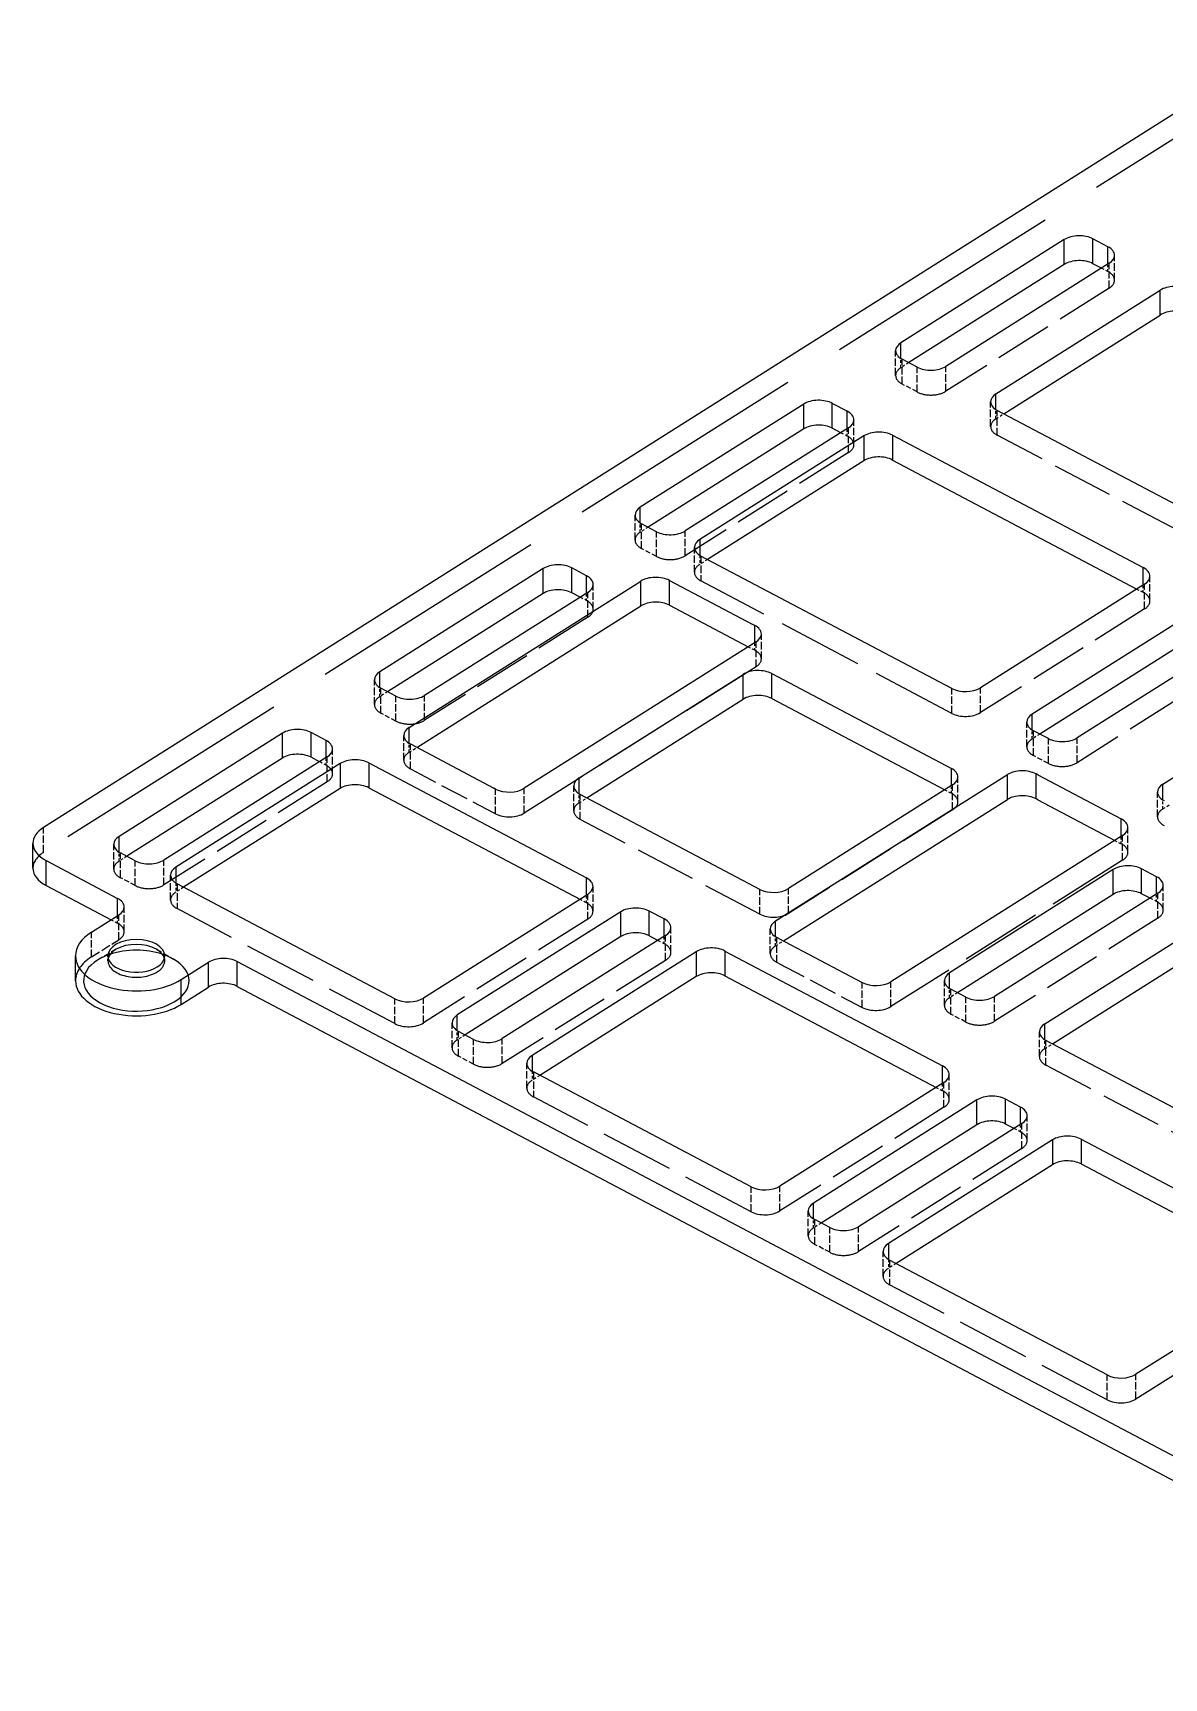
# Model space of a CAD drawing. Extents: x 440 to 1086, y 366 to 680.
# Drawn here: x 794.4 to 850.2, y 598.1 to 679.2 of the extents above; entities that cross this region are included whole.
import ezdxf

# ---------------------------------------------------------------- set-up
doc = ezdxf.new("R2010")
doc.units = 0
doc.linetypes.add('DASHED', pattern=[15, 12, -3])
doc.layers.get('0').update_dxf_attribs({"linetype": 'CONTINUOUS'})

msp = doc.modelspace()

# ---------------------------------------------------------------- linework, layer by layer
at = {"color": 7}
for p, q in [((857.004639, 679.206238), (794.915649, 640.009644)), ((804.469116, 633.400513), (869.407227, 599.112305)), ((804.469116, 632.175781), (869.088745, 598.055725))]:
    msp.add_line(p, q, dxfattribs=at)
at = {"color": 2, "linetype": 'DASHED'}
msp.add_line((857.004639, 677.981445), (794.915649, 638.784912), dxfattribs=at)
at = {"color": 7, "ltscale": 0.238245}
for p, q in [((845.268677, 669.011902), (837.210327, 663.924683)), ((847.482483, 667.842957), (839.424133, 662.755737)), ((834.62616, 659.726807), (826.56781, 654.639587)), ((819.55603, 652.779541), (811.497681, 647.692322)), ((821.769836, 651.610657), (813.711487, 646.523438)), ((851.74115, 650.689575), (843.6828, 645.602356)), ((806.699646, 644.663391), (798.641296, 639.576172)), ((808.913452, 643.494446), (800.855103, 638.407227)), ((847.671204, 637.934326), (839.612854, 632.847107)), ((849.88501, 636.765381), (841.82666, 631.678162)), ((823.385681, 635.8526), (815.327332, 630.765381)), ((825.599487, 634.683716), (817.541138, 629.596497)), ((840.957703, 626.574341), (832.899353, 621.487122))]:
    msp.add_line(p, q, dxfattribs=at)
at = {"color": 7, "ltscale": 0.030618}
for p, q in [((845.268677, 667.78717), (845.268677, 669.011902)), ((846.681519, 667.823547), (846.681519, 669.048279)), ((849.996277, 665.290894), (849.996277, 666.515625)), ((832.412354, 659.670959), (832.412354, 660.895691)), ((833.825195, 659.707397), (833.825195, 660.932129)), ((835.382751, 659.327332), (835.382751, 658.1026)), ((836.795532, 659.363708), (836.795532, 658.138977)), ((819.55603, 651.55481), (819.55603, 652.779541)), ((824.380676, 650.939514), (824.380676, 652.164246)), ((825.793518, 650.975891), (825.793518, 652.200623)), ((830.841431, 646.378357), (830.841431, 647.603088)), ((829.42865, 646.341919), (829.42865, 647.56665)), ((808.112488, 643.475037), (808.112488, 644.699768)), ((809.543335, 643.161865), (809.543335, 641.937134)), ((810.956116, 643.198303), (810.956116, 641.973572)), ((842.459595, 641.393555), (842.459595, 642.618286)), ((843.872437, 641.429993), (843.872437, 642.654724)), ((849.084045, 636.745972), (849.084045, 637.970703)), ((823.385681, 634.627869), (823.385681, 635.8526)), ((827.115356, 633.883606), (827.115356, 632.658875)), ((803.056335, 632.139343), (803.056335, 633.364075)), ((804.469116, 632.175781), (804.469116, 633.400513)), ((840.957703, 625.349609), (840.957703, 626.574341)), ((842.370544, 625.385986), (842.370544, 626.610718)), ((844.687439, 624.605286), (844.687439, 623.380554)), ((846.100281, 624.641724), (846.100281, 623.416992))]:
    msp.add_line(p, q, dxfattribs=at)
at = {"color": 7, "ltscale": 0.020862}
for p, q in [((847.419434, 668.65863), (846.681519, 669.048279)), ((838.011353, 662.71936), (837.273438, 663.109009)), ((834.56311, 660.54248), (833.825195, 660.932129)), ((825.155029, 654.60321), (824.417053, 654.992798)), ((812.298645, 646.487), (811.56073, 646.876648)), ((808.850403, 644.31012), (808.112488, 644.699768)), ((844.483826, 644.397034), (843.745911, 644.786682)), ((849.82196, 637.581055), (849.084045, 637.970703)), ((816.128296, 629.560059), (815.390381, 629.949707))]:
    msp.add_line(p, q, dxfattribs=at)
at = {"color": 7, "ltscale": 0.021387}
for p, q in [((847.419434, 667.803162), (847.419434, 668.65863)), ((834.56311, 659.687012), (834.56311, 660.54248)), ((829.999023, 649.124573), (829.999023, 649.980042)), ((808.850403, 643.454651), (808.850403, 644.31012)), ((839.697327, 642.071594), (839.697327, 642.927063)), ((848.078491, 639.578369), (848.078491, 640.433838)), ((821.694824, 636.672607), (821.694824, 637.528076)), ((849.82196, 636.725586), (849.82196, 637.581055)), ((798.565674, 635.662109), (798.565674, 636.517578)), ((839.266846, 627.394348), (839.266846, 628.249817))]:
    msp.add_line(p, q, dxfattribs=at)
at = {"color": 2, "linetype": 'DASHED', "ltscale": 0.030618}
for p, q in [((847.744568, 667.007813), (847.744568, 668.232544)), ((847.482483, 666.618225), (847.482483, 667.842957)), ((836.948303, 662.310364), (836.948303, 663.535095)), ((837.273438, 661.884277), (837.273438, 663.109009)), ((838.011353, 661.494629), (838.011353, 662.71936)), ((839.424133, 661.531006), (839.424133, 662.755737)), ((841.635254, 659.788513), (841.635254, 661.013245)), ((841.960388, 659.362366), (841.960388, 660.587097)), ((834.62616, 658.502075), (834.62616, 659.726807)), ((824.091919, 654.194214), (824.091919, 655.418945)), ((824.417053, 653.768066), (824.417053, 654.992798)), ((826.56781, 653.414856), (826.56781, 654.639587)), ((827.021729, 652.600159), (827.021729, 653.82489)), ((827.346802, 653.398804), (827.346802, 652.174072)), ((822.03186, 650.775452), (822.03186, 652.000183)), ((849.227844, 650.792175), (849.227844, 652.016907)), ((849.489868, 651.181763), (849.489868, 652.406494)), ((830.062134, 647.939636), (830.062134, 649.164368)), ((811.56073, 645.651917), (811.56073, 646.876648)), ((839.716064, 645.642944), (839.716064, 646.867676)), ((841.128845, 645.679321), (841.128845, 646.904053)), ((812.298645, 645.262268), (812.298645, 646.487)), ((813.711487, 645.298706), (813.711487, 646.523438)), ((843.420776, 643.988037), (843.420776, 645.212769)), ((812.686279, 643.332703), (812.686279, 644.557434)), ((843.745911, 643.561951), (843.745911, 644.786682)), ((844.483826, 643.172302), (844.483826, 644.397034)), ((809.175537, 642.659302), (809.175537, 643.884033)), ((813.011414, 642.906616), (813.011414, 644.131348)), ((808.913452, 642.269714), (808.913452, 643.494446)), ((817.21698, 640.686035), (817.21698, 641.910767)), ((818.629761, 640.722412), (818.629761, 641.947144)), ((821.067505, 640.839478), (821.067505, 642.064209)), ((839.760376, 640.886658), (839.760376, 642.111389)), ((840.0224, 641.276245), (840.0224, 642.500977)), ((821.392639, 640.41333), (821.392639, 641.638062)), ((794.915649, 638.784912), (794.915649, 640.009644)), ((848.141541, 638.393433), (848.141541, 639.618164)), ((848.403625, 638.78302), (848.403625, 640.007751)), ((798.379272, 637.961853), (798.379272, 639.186584)), ((799.442322, 637.146118), (799.442322, 638.37085)), ((800.855103, 637.182495), (800.855103, 638.407227)), ((801.18219, 636.434692), (801.18219, 637.659424)), ((801.507324, 637.233276), (801.507324, 636.008545)), ((822.019958, 635.877258), (822.019958, 637.10199)), ((850.147095, 635.930237), (850.147095, 637.154968)), ((821.757874, 635.487671), (821.757874, 636.712402)), ((830.248535, 635.737366), (830.248535, 636.962097)), ((831.661316, 635.773743), (831.661316, 636.998474)), ((849.88501, 635.540649), (849.88501, 636.765381)), ((798.628723, 634.477173), (798.628723, 635.701904)), ((798.890808, 634.86676), (798.890808, 636.091492)), ((825.861572, 633.848511), (825.861572, 635.073242)), ((830.765198, 633.786804), (830.765198, 635.011536)), ((835.296387, 631.139832), (835.296387, 632.364563)), ((839.350769, 631.232788), (839.350769, 632.45752)), ((812.246033, 630.338379), (812.246033, 631.56311)), ((813.658875, 630.374756), (813.658875, 631.599487)), ((840.413879, 630.417053), (840.413879, 631.641785)), ((841.82666, 630.45343), (841.82666, 631.678162)), ((815.390381, 628.724976), (815.390381, 629.949707)), ((816.128296, 628.335327), (816.128296, 629.560059)), ((844.362976, 628.284729), (844.362976, 629.50946)), ((819.079346, 627.955017), (819.079346, 626.730286)), ((839.329895, 626.209412), (839.329895, 627.434143)), ((839.59198, 626.598999), (839.59198, 627.82373)), ((843.433594, 624.570251), (843.433594, 625.794983)), ((843.171509, 624.180664), (843.171509, 625.405396)), ((829.818054, 621.06012), (829.818054, 622.284851)), ((831.230896, 621.096497), (831.230896, 622.321228)), ((832.637268, 619.872803), (832.637268, 621.097534)), ((832.962402, 619.446716), (832.962402, 620.671448)), ((833.700378, 619.057068), (833.700378, 620.281799)), ((836.651489, 618.676697), (836.651489, 617.451965)), ((848.802795, 611.818298), (848.802795, 613.04303))]:
    msp.add_line(p, q, dxfattribs=at)
at = {"color": 7, "ltscale": 0.226964}
msp.add_line((845.268677, 667.78717), (837.591919, 662.940796), dxfattribs=at)
at = {"color": 7, "ltscale": 0.011857}
for p, q in [((847.100952, 667.602112), (846.681519, 667.823547)), ((834.244568, 659.485901), (833.825195, 659.707397)), ((821.388245, 651.369751), (820.968811, 651.591187)), ((808.53186, 643.25354), (808.112488, 643.475037)), ((825.217896, 634.44281), (824.798462, 634.664246))]:
    msp.add_line(p, q, dxfattribs=at)
at = {"color": 2, "linetype": 'DASHED', "ltscale": 0.009004}
for p, q in [((847.419434, 667.433899), (847.100952, 667.602112)), ((847.76001, 639.377319), (848.078491, 639.209106)), ((821.376343, 636.471558), (821.694824, 636.303345)), ((798.247192, 635.46106), (798.565674, 635.292847)), ((838.948364, 627.193298), (839.266846, 627.025085))]:
    msp.add_line(p, q, dxfattribs=at)
at = {"color": 2, "linetype": 'DASHED', "ltscale": 0.009232}
for p, q in [((847.419434, 667.433899), (847.419434, 667.803162)), ((834.56311, 659.317749), (834.56311, 659.687012)), ((849.164795, 651.607849), (849.164795, 651.977112)), ((829.999023, 648.75531), (829.999023, 649.124573)), ((808.850403, 643.085388), (808.850403, 643.454651)), ((839.697327, 641.702332), (839.697327, 642.071594)), ((848.078491, 639.209106), (848.078491, 639.578369)), ((821.694824, 636.303345), (821.694824, 636.672607)), ((849.82196, 636.356323), (849.82196, 636.725586)), ((798.565674, 635.292847), (798.565674, 635.662109)), ((839.266846, 627.025085), (839.266846, 627.394348)), ((843.108459, 624.996338), (843.108459, 625.365601))]:
    msp.add_line(p, q, dxfattribs=at)
at = {"color": 2, "linetype": 'DASHED', "ltscale": 0.238245}
for p, q in [((847.482483, 666.618225), (839.424133, 661.531006)), ((834.62616, 658.502075), (826.56781, 653.414856)), ((853.954956, 648.295898), (845.896606, 643.208679)), ((808.913452, 642.269714), (800.855103, 637.182495)), ((849.88501, 635.540649), (841.82666, 630.45343)), ((825.599487, 633.458923), (817.541138, 628.371704)), ((843.171509, 624.180664), (835.113159, 619.093445))]:
    msp.add_line(p, q, dxfattribs=at)
at = {"color": 7, "ltscale": 0.239444}
msp.add_line((841.897339, 661.402832), (849.996277, 666.515625), dxfattribs=at)
at = {"color": 7, "ltscale": 0.228163}
msp.add_line((842.278931, 660.418945), (849.996277, 665.290894), dxfattribs=at)
at = {"color": 7, "ltscale": 0.019482}
for p, q in [((837.210327, 663.145386), (837.210327, 663.924683)), ((841.897339, 660.623535), (841.897339, 661.402832)), ((824.354004, 655.029236), (824.354004, 655.808533)), ((827.283752, 654.214478), (827.283752, 653.435181)), ((843.6828, 644.823059), (843.6828, 645.602356)), ((812.948364, 644.167725), (812.948364, 644.947021)), ((821.32959, 641.6745), (821.32959, 642.453796)), ((798.641296, 638.796875), (798.641296, 639.576172)), ((831.027283, 634.621826), (831.027283, 635.401123)), ((839.612854, 632.06781), (839.612854, 632.847107)), ((815.327332, 629.986084), (815.327332, 630.765381)), ((844.299927, 629.545837), (844.299927, 630.325134)), ((832.899353, 620.707825), (832.899353, 621.487122))]:
    msp.add_line(p, q, dxfattribs=at)
at = {"color": 2, "linetype": 'DASHED', "ltscale": 0.011136}
for p, q in [((837.210327, 662.699951), (837.210327, 663.145386)), ((827.283752, 653.435181), (827.283752, 652.989746)), ((843.6828, 644.377625), (843.6828, 644.823059)), ((812.948364, 643.72229), (812.948364, 644.167725)), ((798.641296, 638.35144), (798.641296, 638.796875)), ((831.027283, 634.176392), (831.027283, 634.621826)), ((839.612854, 631.622375), (839.612854, 632.06781)), ((815.327332, 629.540649), (815.327332, 629.986084)), ((844.299927, 629.100403), (844.299927, 629.545837)), ((832.899353, 620.26239), (832.899353, 620.707825))]:
    msp.add_line(p, q, dxfattribs=at)
at = {"color": 2, "linetype": 'DASHED', "ltscale": 0.011281}
for p, q in [((837.591919, 662.940796), (837.210327, 662.699951)), ((827.665344, 653.230591), (827.283752, 652.989746)), ((799.022888, 638.592285), (798.641296, 638.35144)), ((839.994446, 631.86322), (839.612854, 631.622375)), ((844.299927, 629.100403), (844.681458, 629.341309)), ((836.969971, 618.508545), (836.58844, 618.267639))]:
    msp.add_line(p, q, dxfattribs=at)
at = {"color": 2, "linetype": 'DASHED', "ltscale": 0.020862}
for p, q in [((838.011353, 661.494629), (837.273438, 661.884277)), ((812.298645, 645.262268), (811.56073, 645.651917)), ((844.483826, 643.172302), (843.745911, 643.561951)), ((799.442322, 637.146118), (798.704346, 637.535706)), ((840.413879, 630.417053), (839.675903, 630.806641)), ((816.128296, 628.335327), (815.390381, 628.724976))]:
    msp.add_line(p, q, dxfattribs=at)
at = {"color": 7, "ltscale": 0.238244}
for p, q in [((832.412354, 660.895691), (824.354004, 655.808533)), ((853.954956, 649.52063), (845.896606, 644.433472)), ((843.171509, 625.405396), (835.113159, 620.318237))]:
    msp.add_line(p, q, dxfattribs=at)
at = {"color": 2, "linetype": 'DASHED', "ltscale": 0.011137}
for p, q in [((841.897339, 660.17804), (841.897339, 660.623535)), ((824.354004, 654.58374), (824.354004, 655.029236)), ((811.497681, 646.46759), (811.497681, 646.913086)), ((821.32959, 641.229004), (821.32959, 641.6745)), ((850.127502, 640.927917), (850.127502, 641.373413)), ((801.444275, 637.269714), (801.444275, 636.824219)), ((819.016296, 627.991455), (819.016296, 627.545959)), ((836.58844, 618.713135), (836.58844, 618.267639))]:
    msp.add_line(p, q, dxfattribs=at)
at = {"color": 7, "ltscale": 0.250333}
msp.add_line((850.815186, 655.911682), (841.960388, 660.587097), dxfattribs=at)
at = {"color": 2, "linetype": 'DASHED', "ltscale": 0.03062}
for p, q in [((834.888245, 658.891602), (834.888245, 660.116394)), ((825.155029, 653.378418), (825.155029, 654.60321)), ((821.769836, 650.385864), (821.769836, 651.610657)), ((830.324158, 648.329163), (830.324158, 649.553955)), ((811.235596, 646.078003), (811.235596, 647.302795)), ((845.896606, 643.208679), (845.896606, 644.433472)), ((849.865417, 640.53833), (849.865417, 641.763123)), ((798.704346, 637.535706), (798.704346, 638.760498)), ((797.278992, 633.625061), (797.278992, 634.849854)), ((825.599487, 633.458923), (825.599487, 634.683716)), ((831.090332, 633.360657), (831.090332, 634.585449)), ((836.709229, 631.176208), (836.709229, 632.401001)), ((839.675903, 630.806641), (839.675903, 632.031433)), ((815.065247, 629.151062), (815.065247, 630.375854)), ((844.037842, 628.710815), (844.037842, 629.935608)), ((817.541138, 628.371704), (817.541138, 629.596497)), ((818.754211, 627.156372), (818.754211, 628.381165)), ((835.113159, 619.093445), (835.113159, 620.318237)), ((836.326355, 617.878052), (836.326355, 619.102844)), ((847.390015, 611.78186), (847.390015, 613.006653))]:
    msp.add_line(p, q, dxfattribs=at)
at = {"color": 2, "linetype": 'DASHED', "ltscale": 0.011282}
for p, q in [((841.897339, 660.17804), (842.278931, 660.418945)), ((824.735596, 654.824646), (824.354004, 654.58374)), ((811.879272, 646.708496), (811.497681, 646.46759)), ((844.064392, 644.61853), (843.6828, 644.377625)), ((821.32959, 641.229004), (821.711182, 641.46991)), ((850.127502, 640.927917), (850.509094, 641.168823)), ((801.825867, 637.065125), (801.444275, 636.824219)), ((815.708923, 629.781555), (815.327332, 629.540649)), ((819.397888, 627.786865), (819.016296, 627.545959)), ((833.280945, 620.503296), (832.899353, 620.26239))]:
    msp.add_line(p, q, dxfattribs=at)
at = {"color": 7, "ltscale": 0.226963}
for p, q in [((832.412354, 659.670959), (824.735596, 654.824646)), ((819.55603, 651.55481), (811.879272, 646.708496)), ((851.74115, 649.464844), (844.064392, 644.61853)), ((806.699646, 643.438599), (799.022888, 638.592285)), ((847.671204, 636.709534), (839.994446, 631.86322)), ((823.385681, 634.627869), (815.708923, 629.781555)), ((840.957703, 625.349609), (833.280945, 620.503296))]:
    msp.add_line(p, q, dxfattribs=at)
at = {"color": 7, "ltscale": 0.239446}
for p, q in [((835.382751, 659.327332), (827.283752, 654.214478)), ((849.227844, 652.016907), (841.128845, 646.904053)), ((850.127502, 642.152649), (858.226501, 647.265503))]:
    msp.add_line(p, q, dxfattribs=at)
at = {"color": 2, "linetype": 'DASHED', "ltscale": 0.009005}
for p, q in [((834.56311, 659.317749), (834.244568, 659.485901)), ((821.706787, 651.201599), (821.388245, 651.369751)), ((808.850403, 643.085388), (808.53186, 643.25354)), ((839.378784, 641.870483), (839.697327, 641.702332)), ((825.536438, 634.274658), (825.217896, 634.44281))]:
    msp.add_line(p, q, dxfattribs=at)
at = {"color": 7, "ltscale": 0.34969}
msp.add_line((836.795532, 659.363708), (849.164795, 652.832642), dxfattribs=at)
at = {"color": 2, "linetype": 'DASHED', "ltscale": 0.250333}
msp.add_line((850.815186, 654.686951), (841.960388, 659.362366), dxfattribs=at)
at = {"color": 7, "ltscale": 0.340685}
msp.add_line((836.795532, 658.138977), (848.846252, 651.776062), dxfattribs=at)
at = {"color": 7, "ltscale": 0.228165}
msp.add_line((835.382751, 658.1026), (827.665344, 653.230591), dxfattribs=at)
at = {"color": 2, "linetype": 'DASHED', "ltscale": 0.020863}
for p, q in [((825.155029, 653.378418), (824.417053, 653.768066)), ((833.700378, 619.057068), (832.962402, 619.446716))]:
    msp.add_line(p, q, dxfattribs=at)
at = {"color": 7, "ltscale": 0.349691}
msp.add_line((839.716064, 646.867676), (827.346802, 653.398804), dxfattribs=at)
at = {"color": 7, "ltscale": 0.03062}
for p, q in [((820.968811, 651.591187), (820.968811, 652.815979)), ((806.699646, 643.438599), (806.699646, 644.663391)), ((794.391479, 638.005737), (794.391479, 639.23053)), ((795.041748, 637.153503), (795.041748, 638.378296)), ((847.671204, 636.709534), (847.671204, 637.934326)), ((824.798462, 634.664246), (824.798462, 635.889038)), ((828.528137, 633.920044), (828.528137, 632.695251)), ((796.492798, 632.45636), (796.492798, 633.681152)), ((801.706604, 631.287231), (801.706604, 632.512024))]:
    msp.add_line(p, q, dxfattribs=at)
at = {"color": 7, "ltscale": 0.020863}
for p, q in [((821.706787, 652.426331), (820.968811, 652.815979)), ((799.442322, 638.37085), (798.704346, 638.760498)), ((825.536438, 635.49939), (824.798462, 635.889038)), ((840.413879, 631.641785), (839.675903, 632.031433)), ((833.700378, 620.281799), (832.962402, 620.671448))]:
    msp.add_line(p, q, dxfattribs=at)
at = {"color": 7, "ltscale": 0.021388}
for p, q in [((849.164795, 651.977112), (849.164795, 652.832642)), ((821.706787, 651.570801), (821.706787, 652.426331)), ((825.536438, 634.64386), (825.536438, 635.49939)), ((843.108459, 625.365601), (843.108459, 626.22113))]:
    msp.add_line(p, q, dxfattribs=at)
at = {"color": 7, "ltscale": 0.337996}
msp.add_line((812.948364, 644.947021), (824.380676, 652.164246), dxfattribs=at)
at = {"color": 7, "ltscale": 0.116307}
msp.add_line((825.793518, 652.200623), (829.907532, 650.028381), dxfattribs=at)
at = {"color": 2, "linetype": 'DASHED', "ltscale": 0.349691}
msp.add_line((839.716064, 645.642944), (827.346802, 652.174072), dxfattribs=at)
at = {"color": 2, "linetype": 'DASHED', "ltscale": 0.009006}
for p, q in [((848.846252, 651.776062), (849.164795, 651.607849)), ((849.82196, 636.356323), (849.503418, 636.524536)), ((843.108459, 624.996338), (842.789917, 625.164551))]:
    msp.add_line(p, q, dxfattribs=at)
at = {"color": 7, "ltscale": 0.326716}
msp.add_line((813.329895, 643.963135), (824.380676, 650.939514), dxfattribs=at)
at = {"color": 2, "linetype": 'DASHED', "ltscale": 0.00923}
for p, q in [((821.706787, 651.201599), (821.706787, 651.570801)), ((825.536438, 634.274658), (825.536438, 634.64386))]:
    msp.add_line(p, q, dxfattribs=at)
at = {"color": 7, "ltscale": 0.10989}
msp.add_line((825.793518, 650.975891), (829.680542, 648.923462), dxfattribs=at)
at = {"color": 2, "linetype": 'DASHED', "ltscale": 0.238244}
msp.add_line((821.769836, 650.385864), (813.711487, 645.298706), dxfattribs=at)
at = {"color": 7, "ltscale": 0.002587}
msp.add_line((829.999023, 649.980042), (829.907532, 650.028381), dxfattribs=at)
at = {"color": 2, "linetype": 'DASHED', "ltscale": 0.239446}
msp.add_line((849.227844, 650.792175), (841.128845, 645.679321), dxfattribs=at)
at = {"color": 7, "ltscale": 0.337997}
msp.add_line((830.062134, 649.164368), (818.629761, 641.947144), dxfattribs=at)
at = {"color": 2, "linetype": 'DASHED', "ltscale": 0.006417}
msp.add_line((829.680542, 648.923462), (829.907532, 648.803589), dxfattribs=at)
at = {"color": 2, "linetype": 'DASHED', "ltscale": 0.002586}
msp.add_line((829.999023, 648.75531), (829.907532, 648.803589), dxfattribs=at)
at = {"color": 7, "ltscale": 0.019481}
for p, q in [((811.497681, 646.913086), (811.497681, 647.692322)), ((850.127502, 641.373413), (850.127502, 642.152649)), ((801.444275, 638.04895), (801.444275, 637.269714)), ((819.016296, 628.770691), (819.016296, 627.991455)), ((836.58844, 619.492371), (836.58844, 618.713135))]:
    msp.add_line(p, q, dxfattribs=at)
at = {"color": 2, "linetype": 'DASHED', "ltscale": 0.337997}
msp.add_line((830.062134, 647.939636), (818.629761, 640.722412), dxfattribs=at)
at = {"color": 7, "ltscale": 0.250365}
msp.add_line((830.841431, 647.603088), (839.697327, 642.927063), dxfattribs=at)
at = {"color": 7, "ltscale": 0.239447}
for p, q in [((821.32959, 642.453796), (829.42865, 647.56665)), ((821.757874, 636.712402), (813.658875, 631.599487)), ((844.299927, 630.325134), (852.398926, 635.438049)), ((839.329895, 627.434143), (831.230896, 622.321228)), ((844.687439, 624.605286), (836.58844, 619.492371))]:
    msp.add_line(p, q, dxfattribs=at)
at = {"color": 7, "ltscale": 0.228166}
for p, q in [((821.711182, 641.46991), (829.42865, 646.341919)), ((809.543335, 641.937134), (801.825867, 637.065125)), ((844.681458, 629.341309), (852.398926, 634.213318)), ((827.115356, 632.658875), (819.397888, 627.786865)), ((844.687439, 623.380554), (836.969971, 618.508545))]:
    msp.add_line(p, q, dxfattribs=at)
at = {"color": 7, "ltscale": 0.24136}
msp.add_line((830.841431, 646.378357), (839.378784, 641.870483), dxfattribs=at)
at = {"color": 2, "linetype": 'DASHED', "ltscale": 0.01128}
for p, q in [((812.948364, 643.72229), (813.329895, 643.963135)), ((831.027283, 634.176392), (831.408813, 634.417236))]:
    msp.add_line(p, q, dxfattribs=at)
at = {"color": 7, "ltscale": 0.116308}
msp.add_line((813.011414, 644.131348), (817.125427, 641.959045), dxfattribs=at)
at = {"color": 7, "ltscale": 0.239448}
for p, q in [((809.543335, 643.161865), (801.444275, 638.04895)), ((839.760376, 642.111389), (831.661316, 636.998474)), ((827.115356, 633.883606), (819.016296, 628.770691)), ((856.901855, 618.155945), (848.802795, 613.04303))]:
    msp.add_line(p, q, dxfattribs=at)
at = {"color": 7, "ltscale": 0.303594}
for p, q in [((810.956116, 643.198303), (821.694824, 637.528076)), ((812.246033, 631.56311), (801.507324, 637.233276)), ((828.528137, 633.920044), (839.266846, 628.249817)), ((829.818054, 622.284851), (819.079346, 627.955017))]:
    msp.add_line(p, q, dxfattribs=at)
at = {"color": 2, "linetype": 'DASHED', "ltscale": 0.116308}
msp.add_line((813.011414, 642.906616), (817.125427, 640.734314), dxfattribs=at)
at = {"color": 7, "ltscale": 0.29459}
msp.add_line((810.956116, 641.973572), (821.376343, 636.471558), dxfattribs=at)
at = {"color": 7, "ltscale": 0.002588}
msp.add_line((817.21698, 641.910767), (817.125427, 641.959045), dxfattribs=at)
at = {"color": 7, "ltscale": 0.337995}
for p, q in [((831.027283, 635.401123), (842.459595, 642.618286)), ((848.141541, 639.618164), (836.709229, 632.401001))]:
    msp.add_line(p, q, dxfattribs=at)
at = {"color": 7, "ltscale": 0.002607}
for p, q in [((843.964661, 642.606018), (843.872437, 642.654724)), ((843.964661, 641.381287), (843.872437, 641.429993)), ((831.182556, 634.536743), (831.090332, 634.585449))]:
    msp.add_line(p, q, dxfattribs=at)
at = {"color": 7, "ltscale": 0.116302}
for p, q in [((843.964661, 642.606018), (848.078491, 640.433838)), ((831.182556, 634.536743), (835.296387, 632.364563))]:
    msp.add_line(p, q, dxfattribs=at)
at = {"color": 7, "ltscale": 0.250364}
msp.add_line((830.248535, 636.962097), (821.392639, 641.638062), dxfattribs=at)
at = {"color": 7, "ltscale": 0.326715}
msp.add_line((831.408813, 634.417236), (842.459595, 641.393555), dxfattribs=at)
at = {"color": 7, "ltscale": 0.107298}
msp.add_line((843.964661, 641.381287), (847.76001, 639.377319), dxfattribs=at)
at = {"color": 2, "linetype": 'DASHED', "ltscale": 0.002588}
msp.add_line((817.21698, 640.686035), (817.125427, 640.734314), dxfattribs=at)
at = {"color": 2, "linetype": 'DASHED', "ltscale": 0.250364}
msp.add_line((830.248535, 635.737366), (821.392639, 640.41333), dxfattribs=at)
at = {"color": 2, "linetype": 'DASHED', "ltscale": 0.239448}
for p, q in [((839.760376, 640.886658), (831.661316, 635.773743)), ((856.901855, 616.931213), (848.802795, 611.818298))]:
    msp.add_line(p, q, dxfattribs=at)
at = {"color": 7, "ltscale": 0.099625}
msp.add_line((795.041748, 638.378296), (798.565674, 636.517578), dxfattribs=at)
at = {"color": 2, "linetype": 'DASHED', "ltscale": 0.337996}
msp.add_line((848.141541, 638.393433), (836.709229, 631.176208), dxfattribs=at)
at = {"color": 7, "ltscale": 0.09062}
msp.add_line((795.041748, 637.153503), (798.247192, 635.46106), dxfattribs=at)
at = {"color": 7, "ltscale": 0.011856}
for p, q in [((849.503418, 636.524536), (849.084045, 636.745972)), ((842.789917, 625.164551), (842.370544, 625.385986))]:
    msp.add_line(p, q, dxfattribs=at)
at = {"color": 7, "ltscale": 0.039904}
for p, q in [((797.278992, 634.849854), (798.628723, 635.701904)), ((801.706604, 632.512024), (803.056335, 633.364075))]:
    msp.add_line(p, q, dxfattribs=at)
at = {"color": 2, "linetype": 'DASHED', "ltscale": 0.303594}
for p, q in [((812.246033, 630.338379), (801.507324, 636.008545)), ((829.818054, 621.06012), (819.079346, 626.730286))]:
    msp.add_line(p, q, dxfattribs=at)
at = {"color": 2, "linetype": 'DASHED', "ltscale": 0.239447}
for p, q in [((821.757874, 635.487671), (813.658875, 630.374756)), ((839.329895, 626.209412), (831.230896, 621.096497))]:
    msp.add_line(p, q, dxfattribs=at)
at = {"color": 2, "linetype": 'DASHED', "ltscale": 0.039905}
msp.add_line((797.278992, 633.625061), (798.628723, 634.477173), dxfattribs=at)
at = {"color": 2, "linetype": 'DASHED', "ltscale": 0.024493}
msp.add_line((798.50293, 634.007568), (797.65448, 633.5177), dxfattribs=at)
at = {"color": 2, "linetype": 'DASHED', "ltscale": 0.024489}
msp.add_line((800.482544, 634.007629), (801.330872, 633.517822), dxfattribs=at)
at = {"color": 2, "linetype": 'DASHED', "ltscale": 0.006125}
msp.add_line((798.092773, 633.436035), (798.092773, 633.68103), dxfattribs=at)
at = {"color": 2, "linetype": 'DASHED', "ltscale": 0.006123}
msp.add_line((800.892761, 633.435852), (800.892761, 633.680786), dxfattribs=at)
at = {"color": 2, "linetype": 'DASHED', "ltscale": 0.002607}
msp.add_line((831.182556, 633.311951), (831.090332, 633.360657), dxfattribs=at)
at = {"color": 2, "linetype": 'DASHED', "ltscale": 0.116302}
msp.add_line((831.182556, 633.311951), (835.296387, 631.139832), dxfattribs=at)
at = {"color": 7, "ltscale": 0.294589}
msp.add_line((828.528137, 632.695251), (838.948364, 627.193298), dxfattribs=at)
at = {"color": 7, "ltscale": 0.039905}
msp.add_line((801.706604, 631.287231), (803.056335, 632.139343), dxfattribs=at)
at = {"color": 7, "ltscale": 0.250329}
msp.add_line((853.21759, 624.834106), (844.362976, 629.50946), dxfattribs=at)
at = {"color": 2, "linetype": 'DASHED', "ltscale": 0.250329}
msp.add_line((853.21759, 623.609375), (844.362976, 628.284729), dxfattribs=at)
at = {"color": 7, "ltscale": 0.020861}
msp.add_line((843.108459, 626.22113), (842.370544, 626.610718), dxfattribs=at)
at = {"color": 7, "ltscale": 0.303589}
msp.add_line((846.100281, 624.641724), (856.838806, 618.971619), dxfattribs=at)
at = {"color": 7, "ltscale": 0.294585}
msp.add_line((846.100281, 623.416992), (856.520325, 617.915039), dxfattribs=at)
at = {"color": 7, "ltscale": 0.303588}
msp.add_line((847.390015, 613.006653), (836.651489, 618.676697), dxfattribs=at)
at = {"color": 2, "linetype": 'DASHED', "ltscale": 0.303589}
msp.add_line((847.390015, 611.78186), (836.651489, 617.451965), dxfattribs=at)
at = {"color": 7}
for centre, major_axis, start_param, end_param in [((846.006653, 668.622253), (1, 0), 0.830002405, 2.400798775), ((846.006653, 667.397522), (1, 0), 0.830002405, 2.400798775), ((846.744568, 668.232605), (1, 0), 6.283064227, 7.113187712), ((846.744568, 668.232605), (1, 0), 5.542391341, 6.283064227), ((850.734253, 666.126038), (1, 0), 0.830002361, 2.400798688), ((850.734253, 664.901245), (1, 0), 0.830002361, 2.400798688), ((837.948303, 663.535034), (1, 0), 2.400798775, 3.141471573), ((837.948303, 663.535034), (1, 0), 3.141471573, 3.971594971), ((838.686218, 663.145386), (1, 0), 3.971594971, 5.542391341), ((842.635254, 661.013184), (1, 0), 2.400798688, 3.141471573), ((833.150269, 660.506104), (1, 0), 0.830002405, 2.400798775), ((842.635254, 661.013184), (1, 0), 3.141471573, 3.971595015), ((833.150269, 659.281311), (1, 0), 0.830002405, 2.400798775), ((833.888245, 660.116455), (1, 0), 6.283064227, 7.113187712), ((833.888245, 660.116455), (1, 0), 5.542391341, 6.283064227), ((836.120667, 658.937683), (1, 0), 0.830002361, 2.400798688), ((836.120667, 657.712952), (1, 0), 0.830002361, 2.400798688), ((825.091919, 655.418884), (1, 0), 2.400798775, 3.141471573), ((825.091919, 655.418884), (1, 0), 3.141471573, 3.971594971), ((825.829895, 655.029236), (1, 0), 3.971594971, 5.542391341), ((828.021729, 653.824829), (1, 0), 2.400798688, 3.141471573), ((828.021729, 653.824829), (1, 0), 3.141471573, 3.971595015), ((820.293945, 652.389893), (1, 0), 0.830002405, 2.400798775), ((848.489868, 652.406555), (1, 0), 6.283064227, 7.113187668), ((820.293945, 651.165161), (1, 0), 0.830002405, 2.400798775), ((821.03186, 652.000244), (1, 0), 6.283064227, 7.113187712), ((821.03186, 652.000244), (1, 0), 5.542391341, 6.283064227), ((825.118591, 651.774597), (1, 0), 0.830002361, 2.400798688), ((848.489868, 652.406555), (1, 0), 5.542391341, 6.283064227), ((825.118591, 650.549866), (1, 0), 0.830002361, 2.400798688), ((829.324158, 649.554016), (1, 0), 6.283064227, 7.113187668), ((829.324158, 649.554016), (1, 0), 5.542391341, 6.283064227), ((812.235596, 647.302673), (1, 0), 2.400798775, 3.141471573), ((830.166565, 647.177063), (1, 0), 0.830002361, 2.400798688), ((812.235596, 647.302673), (1, 0), 3.141471573, 3.971594971), ((840.39093, 647.293701), (1, 0), 3.971595015, 5.542391341), ((812.973511, 646.913086), (1, 0), 3.971594971, 5.542391341), ((830.166565, 645.952271), (1, 0), 0.830002361, 2.400798688), ((844.420776, 645.212708), (1, 0), 3.141471573, 3.971594971), ((844.420776, 645.212708), (1, 0), 2.400798775, 3.141471573), ((807.437622, 644.273743), (1, 0), 0.830002405, 2.400798775), ((813.686279, 644.557373), (1, 0), 3.141471573, 3.971595015), ((813.686279, 644.557373), (1, 0), 2.400798688, 3.141471573), ((845.158691, 644.823059), (1, 0), 3.971594971, 5.542391341), ((807.437622, 643.049011), (1, 0), 0.830002405, 2.400798775), ((808.175537, 643.884094), (1, 0), 6.283064227, 7.113187712), ((808.175537, 643.884094), (1, 0), 5.542391341, 6.283064227), ((810.28125, 642.772217), (1, 0), 0.830002361, 2.400798688), ((839.0224, 642.501038), (1, 0), 6.283064227, 7.113187668), ((843.197571, 642.228699), (1, 0), 0.830002361, 2.400798688), ((810.28125, 641.547485), (1, 0), 0.830002361, 2.400798688), ((817.891846, 642.336792), (1, 0), 3.971595015, 5.542391341), ((822.067505, 642.064148), (1, 0), 3.141471573, 3.971595015), ((822.067505, 642.064148), (1, 0), 2.400798688, 3.141471573), ((839.0224, 642.501038), (1, 0), 5.542391341, 6.283064227), ((850.865417, 641.763062), (1, 0), 2.400798688, 3.141471573), ((843.197571, 641.003906), (1, 0), 0.830002361, 2.400798688), ((850.865417, 641.763062), (1, 0), 3.141471573, 3.971595015), ((847.403625, 640.007813), (1, 0), 6.283064227, 7.113187668), ((796.391479, 639.230347), (2, 0), 2.400798688, 3.141471573), ((799.379272, 639.186523), (1, 0), 2.400798775, 3.141471573), ((847.403625, 640.007813), (1, 0), 5.542391341, 6.283064227), ((796.391479, 639.230347), (2, 0), 3.141471573, 3.971595015), ((799.379272, 639.186523), (1, 0), 3.141471573, 3.971594971), ((796.391479, 638.005615), (2, 0), 3.141471573, 3.971595015), ((800.117188, 638.796875), (1, 0), 3.971594971, 5.542391341), ((802.18219, 637.659363), (1, 0), 2.400798688, 3.141471573), ((848.409119, 637.544678), (1, 0), 0.830002405, 2.400798775), ((802.18219, 637.659363), (1, 0), 3.141471573, 3.971595015), ((821.019958, 637.102051), (1, 0), 6.283064227, 7.113187668), ((821.019958, 637.102051), (1, 0), 5.542391341, 6.283064227), ((849.147095, 637.155029), (1, 0), 6.283064227, 7.113187712), ((849.147095, 637.155029), (1, 0), 5.542391341, 6.283064227), ((797.890808, 636.091553), (1, 0), 6.283064227, 7.113187668), ((830.923401, 637.388123), (1, 0), 3.971595015, 5.542391341), ((848.409119, 636.319946), (1, 0), 0.830002405, 2.400798775), ((797.890808, 636.091553), (1, 0), 5.542391341, 6.283064227), ((824.123596, 635.462952), (1, 0), 0.830002405, 2.400798775), ((824.861572, 635.073303), (1, 0), 6.283064227, 7.113187712), ((799.492798, 633.680908), (3, 0), 2.400798688, 3.141471573), ((824.123596, 634.23822), (1, 0), 0.830002405, 2.400798775), ((824.861572, 635.073303), (1, 0), 5.542391341, 6.283064227), ((831.765198, 635.011475), (1, 0), 3.141471573, 3.971595015), ((831.765198, 635.011475), (1, 0), 2.400798688, 3.141471573), ((799.492798, 633.680908), (1.400024, 0), 6.283064227, 9.42465688), ((799.492798, 633.435974), (1.400024, 0), 2.356114676, 2.989726197), ((799.492798, 632.456177), (2.599976, 0), 1.055353989, 2.086542635), ((799.492798, 633.435974), (1.400024, 0), 0.785606579, 2.356114676), ((799.492798, 633.435974), (1.400024, 0), 0.151554017, 0.785606579), ((827.853271, 633.493958), (1, 0), 0.830002361, 2.400798688), ((799.492798, 633.680908), (3, 0), 3.141471573, 5.542391341), ((799.492798, 633.680908), (1.400024, 0), 3.141471573, 5.542391341), ((799.492798, 633.680908), (1.400024, 0), 5.542391341, 6.283064227), ((803.79425, 632.974426), (1, 0), 0.830002361, 2.400798688), ((799.492798, 632.456177), (3, 0), 3.141471573, 5.542391341), ((803.79425, 631.749695), (1, 0), 0.830002361, 2.400798688), ((827.853271, 632.269226), (1, 0), 0.830002361, 2.400798688), ((835.971252, 632.790588), (1, 0), 3.971595015, 5.542391341), ((840.350769, 632.457458), (1, 0), 3.141471573, 3.971594971), ((840.350769, 632.457458), (1, 0), 2.400798775, 3.141471573), ((812.920898, 631.989136), (1, 0), 3.971595015, 5.542391341), ((841.088745, 632.06781), (1, 0), 3.971594971, 5.542391341), ((816.065247, 630.375732), (1, 0), 2.400798775, 3.141471573), ((816.065247, 630.375732), (1, 0), 3.141471573, 3.971594971), ((845.037842, 629.935486), (1, 0), 3.141471573, 3.971595015), ((845.037842, 629.935486), (1, 0), 2.400798688, 3.141471573), ((816.803223, 629.986145), (1, 0), 3.971594971, 5.542391341), ((819.754211, 628.381104), (1, 0), 3.141471573, 3.971595015), ((819.754211, 628.381104), (1, 0), 2.400798688, 3.141471573), ((838.59198, 627.823792), (1, 0), 6.283064227, 7.113187668), ((838.59198, 627.823792), (1, 0), 5.542391341, 6.283064227), ((841.695618, 626.184692), (1, 0), 0.830002405, 2.400798775), ((842.433594, 625.795044), (1, 0), 6.283064227, 7.113187712), ((842.433594, 625.795044), (1, 0), 5.542391341, 6.283064227), ((841.695618, 624.959961), (1, 0), 0.830002405, 2.400798775), ((845.425415, 624.215637), (1, 0), 0.830002361, 2.400798688), ((845.425415, 622.990906), (1, 0), 0.830002361, 2.400798688), ((830.49292, 622.710876), (1, 0), 3.971595015, 5.542391341), ((833.637268, 621.097473), (1, 0), 3.141471573, 3.971594971), ((833.637268, 621.097473), (1, 0), 2.400798775, 3.141471573), ((834.375244, 620.707825), (1, 0), 3.971594971, 5.542391341), ((837.326355, 619.102783), (1, 0), 2.400798688, 3.141471573), ((837.326355, 619.102783), (1, 0), 3.141471573, 3.971595015), ((848.06488, 613.432678), (1, 0), 3.971595015, 5.542391341)]:
    msp.add_ellipse(centre, major_axis=major_axis, ratio=0.57735, start_param=start_param, end_param=end_param, dxfattribs=at)
at = {"color": 2, "linetype": 'DASHED'}
for centre, major_axis, start_param, end_param in [((846.744568, 667.007874), (1, 0), 6.283064227, 7.113187712), ((846.744568, 667.007874), (1, 0), 5.542391341, 6.283064227), ((837.948303, 662.310303), (1, 0), 3.141471573, 3.971594971), ((837.948303, 662.310303), (1, 0), 2.400798775, 3.141471573), ((838.686218, 661.920654), (1, 0), 3.971594971, 5.542391341), ((842.635254, 659.788391), (1, 0), 3.141471573, 3.971595015), ((842.635254, 659.788391), (1, 0), 2.400798688, 3.141471573), ((833.888245, 658.891724), (1, 0), 6.283064227, 7.113187712), ((833.888245, 658.891724), (1, 0), 5.542391341, 6.283064227), ((825.091919, 654.194153), (1, 0), 3.141471573, 3.971594971), ((825.091919, 654.194153), (1, 0), 2.400798775, 3.141471573), ((825.829895, 653.804504), (1, 0), 3.971594971, 5.542391341), ((828.021729, 652.600098), (1, 0), 3.141471573, 3.971595015), ((828.021729, 652.600098), (1, 0), 2.400798688, 3.141471573), ((821.03186, 650.775513), (1, 0), 6.283064227, 7.113187712), ((848.489868, 651.181824), (1, 0), 6.283064227, 7.113187668), ((848.489868, 651.181824), (1, 0), 5.542391341, 6.283064227), ((821.03186, 650.775513), (1, 0), 5.542391341, 6.283064227), ((829.324158, 648.329285), (1, 0), 6.283064227, 7.113187668), ((829.324158, 648.329285), (1, 0), 5.542391341, 6.283064227), ((812.235596, 646.077942), (1, 0), 3.141471573, 3.971594971), ((812.235596, 646.077942), (1, 0), 2.400798775, 3.141471573), ((812.973511, 645.688293), (1, 0), 3.971594971, 5.542391341), ((840.39093, 646.06897), (1, 0), 3.971595015, 5.542391341), ((844.420776, 643.987976), (1, 0), 2.400798775, 3.141471573), ((813.686279, 643.332642), (1, 0), 2.400798688, 3.141471573), ((844.420776, 643.987976), (1, 0), 3.141471573, 3.971594971), ((808.175537, 642.659363), (1, 0), 6.283064227, 7.113187712), ((813.686279, 643.332642), (1, 0), 3.141471573, 3.971595015), ((845.158691, 643.598328), (1, 0), 3.971594971, 5.542391341), ((808.175537, 642.659363), (1, 0), 5.542391341, 6.283064227), ((822.067505, 640.839417), (1, 0), 2.400798688, 3.141471573), ((839.0224, 641.276306), (1, 0), 6.283064227, 7.113187668), ((839.0224, 641.276306), (1, 0), 5.542391341, 6.283064227), ((817.891846, 641.112061), (1, 0), 3.971595015, 5.542391341), ((822.067505, 640.839417), (1, 0), 3.141471573, 3.971595015), ((850.865417, 640.538269), (1, 0), 3.141471573, 3.971595015), ((850.865417, 640.538269), (1, 0), 2.400798688, 3.141471573), ((796.391479, 638.005615), (2, 0), 2.400798688, 3.141471573), ((847.403625, 638.783081), (1, 0), 6.283064227, 7.113187668), ((847.403625, 638.783081), (1, 0), 5.542391341, 6.283064227), ((799.379272, 637.961792), (1, 0), 3.141471573, 3.971594971), ((799.379272, 637.961792), (1, 0), 2.400798775, 3.141471573), ((800.117188, 637.572144), (1, 0), 3.971594971, 5.542391341), ((802.18219, 636.43457), (1, 0), 3.141471573, 3.971595015), ((802.18219, 636.43457), (1, 0), 2.400798688, 3.141471573), ((821.019958, 635.877319), (1, 0), 6.283064227, 7.113187668), ((849.147095, 635.930298), (1, 0), 6.283064227, 7.113187712), ((821.019958, 635.877319), (1, 0), 5.542391341, 6.283064227), ((830.923401, 636.163391), (1, 0), 3.971595015, 5.542391341), ((849.147095, 635.930298), (1, 0), 5.542391341, 6.283064227), ((797.890808, 634.866821), (1, 0), 6.283064227, 7.113187668), ((797.890808, 634.866821), (1, 0), 5.542391341, 6.283064227), ((824.861572, 633.848572), (1, 0), 6.283064227, 7.113187712), ((824.861572, 633.848572), (1, 0), 5.542391341, 6.283064227), ((831.765198, 633.786743), (1, 0), 3.141471573, 3.971595015), ((831.765198, 633.786743), (1, 0), 2.400798688, 3.141471573), ((799.492798, 632.456177), (3, 0), 2.400798688, 3.141471573), ((799.492798, 632.456177), (2.599976, 0), 2.400798688, 7.068791877), ((799.492798, 632.456177), (2.599976, 0), 2.356114657, 2.400798668), ((799.492798, 632.456177), (2.599976, 0), 2.086542635, 2.356114657), ((799.492798, 633.435974), (1.400024, 0), 3.141471573, 5.542391341), ((799.492798, 633.435974), (1.400024, 0), 2.989726197, 3.141471573), ((799.492798, 633.435974), (1.400024, 0), 5.542391341, 6.283064227), ((799.492798, 632.456177), (2.599976, 0), 0.785606569, 1.055353989), ((799.492798, 633.435974), (1.400024, 0), 6.283064227, 6.434739324), ((840.350769, 631.232727), (1, 0), 2.400798775, 3.141471573), ((835.971252, 631.565857), (1, 0), 3.971595015, 5.542391341), ((840.350769, 631.232727), (1, 0), 3.141471573, 3.971594971), ((812.920898, 630.764404), (1, 0), 3.971595015, 5.542391341), ((841.088745, 630.843079), (1, 0), 3.971594971, 5.542391341), ((816.065247, 629.151001), (1, 0), 3.141471573, 3.971594971), ((816.065247, 629.151001), (1, 0), 2.400798775, 3.141471573), ((845.037842, 628.710754), (1, 0), 2.400798688, 3.141471573), ((816.803223, 628.761353), (1, 0), 3.971594971, 5.542391341), ((845.037842, 628.710754), (1, 0), 3.141471573, 3.971595015), ((819.754211, 627.156311), (1, 0), 2.400798688, 3.141471573), ((819.754211, 627.156311), (1, 0), 3.141471573, 3.971595015), ((838.59198, 626.59906), (1, 0), 6.283064227, 7.113187668), ((838.59198, 626.59906), (1, 0), 5.542391341, 6.283064227), ((842.433594, 624.570313), (1, 0), 6.283064227, 7.113187712), ((842.433594, 624.570313), (1, 0), 5.542391341, 6.283064227), ((830.49292, 621.486145), (1, 0), 3.971595015, 5.542391341), ((833.637268, 619.872742), (1, 0), 2.400798775, 3.141471573), ((833.637268, 619.872742), (1, 0), 3.141471573, 3.971594971), ((834.375244, 619.483093), (1, 0), 3.971594971, 5.542391341), ((837.326355, 617.877991), (1, 0), 3.141471573, 3.971595015), ((837.326355, 617.877991), (1, 0), 2.400798688, 3.141471573), ((848.06488, 612.207947), (1, 0), 3.971595015, 5.542391341)]:
    msp.add_ellipse(centre, major_axis=major_axis, ratio=0.57735, start_param=start_param, end_param=end_param, dxfattribs=at)

doc.saveas('drawing.dxf')
